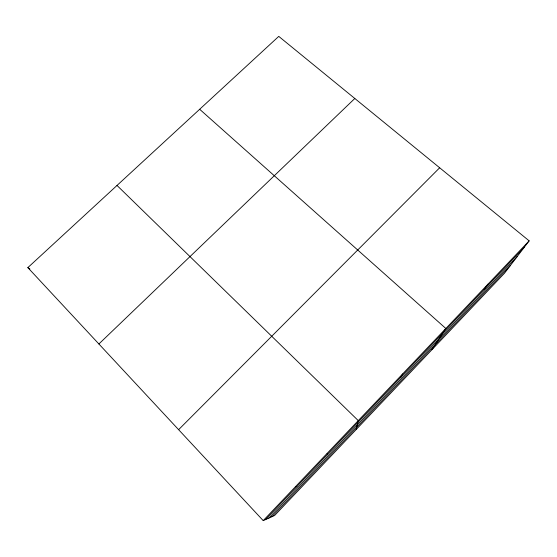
<?xml version="1.0" encoding="UTF-8"?>
<svg xmlns="http://www.w3.org/2000/svg" width="557" height="557" viewBox="0 0 557 557"><rect width="100%" height="100%" fill="white"/><g stroke="black" fill="none" stroke-linecap="round" stroke-linejoin="round"><path stroke-width="0.84" d="M356.208 429.489L358.269 420.619L117.012 185.453M400.949 377.075L402.607 373.97M431.954 349.664L445.844 328.484L199.671 109.276M484.047 289.619L488.009 284.126M529.15 240.847L504.496 273.209L274.594 515.51L263.217 520.614L27.85 267.618L278.765 36.386L529.15 240.847L263.217 520.614M268.794 518.114L517.133 256.617M271.851 516.736L510.484 265.348M265.564 519.563L524.116 247.447M178.616 429.67L439.668 167.775M98.888 343.975L354.816 98.492M295.468 486.686L296.86 486.623M27.85 267.618L29.876 269.017M327.147 453.356L327.613 454.254"/></g></svg>
